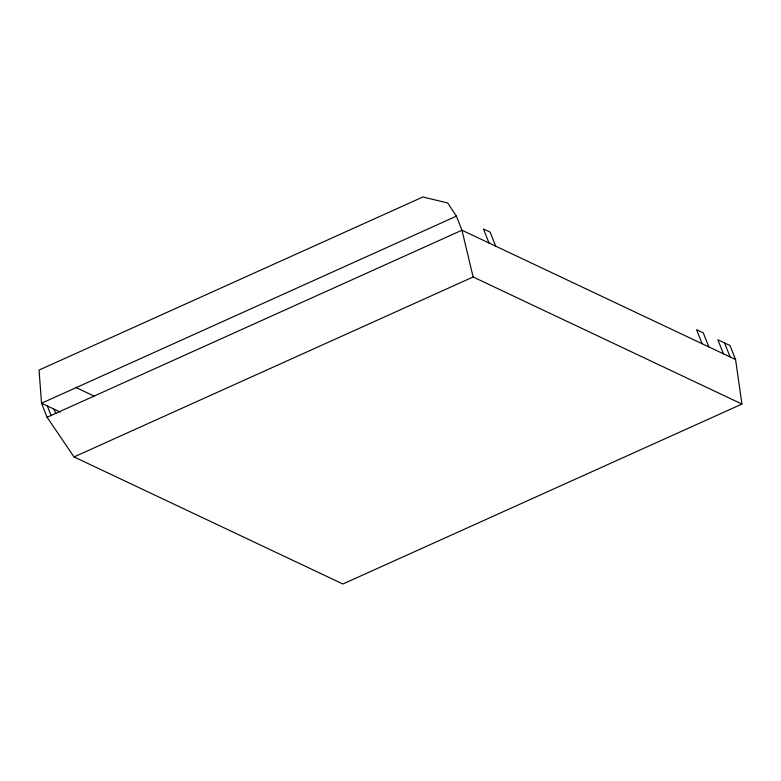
<?xml version="1.0" encoding="UTF-8"?>
<svg xmlns="http://www.w3.org/2000/svg" width="781" height="781" viewBox="0 0 781 781"><rect width="100%" height="100%" fill="white"/><g stroke="black" fill="none" stroke-linecap="round" stroke-linejoin="round"><path stroke-width="1.17" d="M741.95 404.06L473.12 276.982L461.952 230.21L456.397 216.171L41.549 403.23L47.104 417.259L74.039 456.924L342.879 584.003L741.95 404.06L735.556 359.543L730.001 345.514L717.856 339.774L723.411 353.803M47.104 417.259L461.952 230.21L735.556 359.543M74.039 456.924L473.12 276.982M75.445 387.269L94.189 396.133M60.283 412.075L41.549 403.23L39.05 370.067L422.872 196.997L447.689 202.962L456.397 216.171M724.553 342.937L730.108 356.966M708.836 346.91L703.281 332.882L696.574 329.709L702.129 343.738M495.71 246.161L490.156 232.133L483.459 228.97L489.013 242.998M54.035 409.127L55.744 413.442M47.329 405.954L51.175 415.668"/></g></svg>
